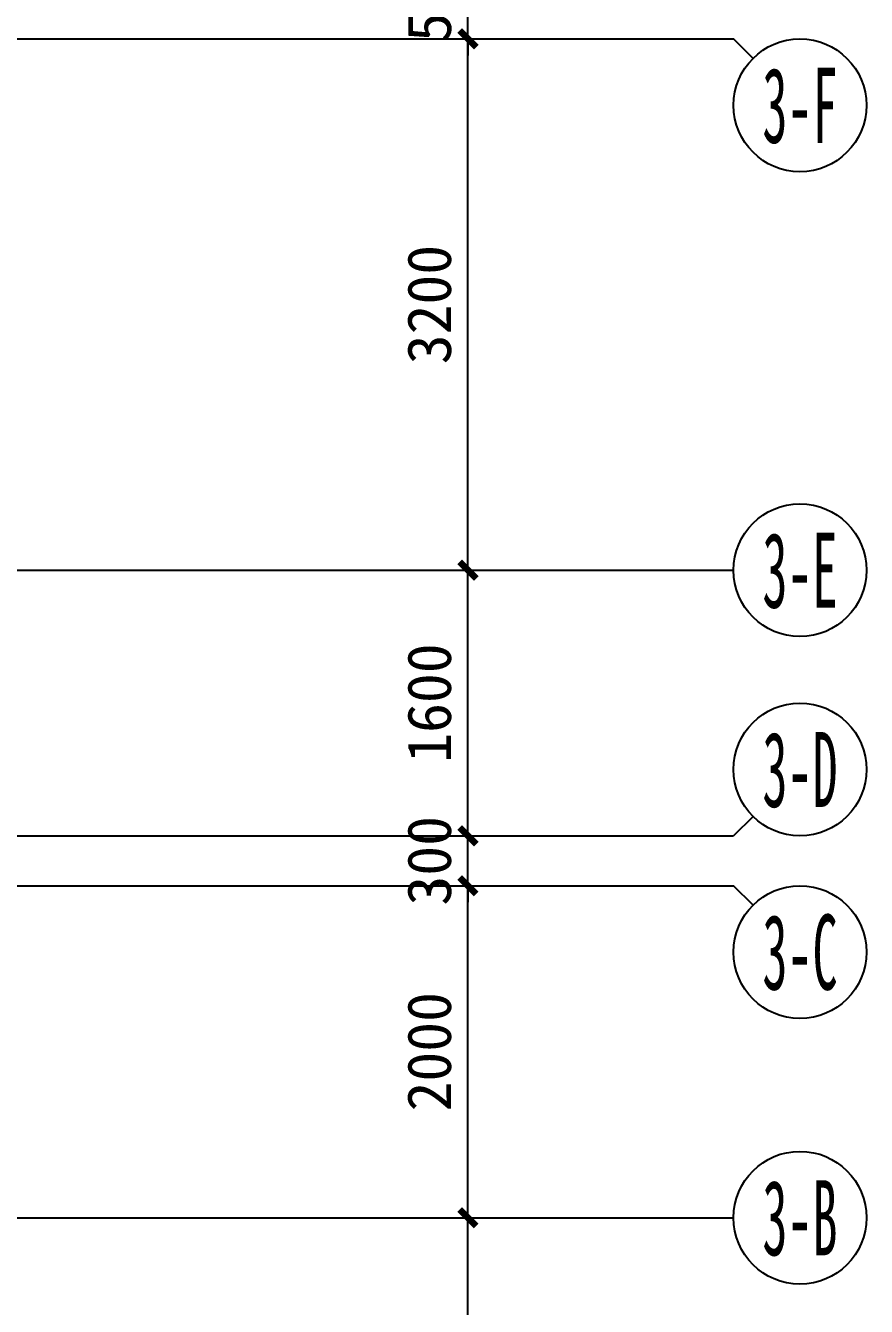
# Model space of a CAD drawing. Extents: x -3200781797 to -8106663, y 494714 to 1244925.
# Drawn here: x -8128677 to -8123612, y 687367 to 695081 of the extents above; entities that cross this region are included whole.
import ezdxf
from ezdxf.enums import TextEntityAlignment as Align

# ---------------------------------------------------------------- set-up
doc = ezdxf.new("R2010")
doc.units = 0
doc.header["$LTSCALE"] = 1000
doc.header["$MEASUREMENT"] = 0
doc.linetypes.add('3#-轴线$0$DOTE', pattern=[2.4200000000000004, 2, -0.2, 0.02, -0.2])
doc.linetypes.add('DASH', pattern=[0.35, 0.25, -0.1])
doc.layers.get('Defpoints').update_dxf_attribs({"color": 30, "linetype": 'DASH'})
for name, color, linetype in [('3#-轴线$0$3#-轴号$0$A-ANNO-AXIS-CIRC', 3, 'Continuous'), ('3#-轴线$0$3#-轴号$0$A-ANNO-AXIS-TEXT', 7, 'Continuous'), ('3#-轴线$0$3#-轴号$0$A-ANNO-DIMS', 3, 'Continuous'), ('3#-轴线$0$A-ANNO-DOTE', 10, '3#-轴线$0$DOTE'), ('3#-轴线$0$AXIS_TEXT', 7, 'Continuous')]:
    doc.layers.add(name, color=color, linetype=linetype)
doc.styles.add('3#-轴线$0$3#-轴号$0$_TCH_AXIS', font='')
doc.styles.add('3#-轴线$0$3#-轴号$0$_TCH_DIM_T3', font='')
doc.styles.add('3#-轴线$0$COMPLEX', font='COMPLEX')
doc.styles.get('3#-轴线$0$3#-轴号$0$_TCH_AXIS').set_extended_font_data('SimSun')
doc.styles.get('3#-轴线$0$3#-轴号$0$_TCH_DIM_T3').set_extended_font_data('SimSun')
doc.dimstyles.new('3#-轴线$0$3#-轴号$0$_TCH_ARCH&&100', dxfattribs={"dimtxt": 264.3459915611814, "dimasz": 100, "dimexe": 250, "dimexo": 300, "dimgap": 100, "dimtad": 1, "dimdec": 0, "dimzin": 0, "dimdsep": 46, "dimtxsty": '3#-轴线$0$3#-轴号$0$_TCH_DIM_T3', "dimblk": '3#-轴线$0$3#-轴号$0$_ArchTick', "dimcen": 0.09, "dimclrt": 7, "dimazin": 2, "dimtfac": 1, "dimtdec": 0, "dimtix": 1, "dimtmove": 2, "dimatfit": 3, "dimfxl": 100, "dimtolj": 1, "dimtzin": 0, "dimarcsym": 0})

# ---------------------------------------------------------------- blocks, each defined once
blk = doc.blocks.new('3#-轴线$0$_AXISO')
blk.add_circle((0, 0), 0.5)
at = {"layer": '3#-轴线$0$AXIS_TEXT', "style": '3#-轴线$0$COMPLEX', "width": 1.041666666666667}
blk.add_attdef('A', text='', height=0.56, dxfattribs=at).set_placement((-0.25, -0.28), (0.25, -0.28), align=Align.FIT)
blk = doc.blocks.new('3#-轴线$0$3#-轴号$0$_ArchTick')
at = {"color": 0, "linetype": 'ByBlock', "const_width": 0.4}
blk.add_lwpolyline([(-0.5, -0.5), (0.5, 0.5)], dxfattribs=at)
blk = doc.blocks.new('*D2040')
at = {"layer": '3#-轴线$0$3#-轴号$0$A-ANNO-DIMS', "color": 0, "lineweight": -2, "transparency": 16777216}
for p, q in [((44187.98710562965, -7100.000000000004), (44937.98710562965, -7100.000000000004)), ((44687.98710562965, -11100), (44687.98710562965, -7100.000000000004)), ((44187.98710562965, -11100), (44937.98710562965, -11100))]:
    blk.add_line(p, q, dxfattribs=at)
at = {"layer": 'Defpoints', "color": 0, "transparency": 16777216}
for p in [(43887.98710562965, -7100.000000000004), (44687.98710562965, -7100.000000000004), (43887.98710562965, -11100)]:
    blk.add_point(p, dxfattribs=at)
at = {"layer": '3#-轴线$0$3#-轴号$0$A-ANNO-DIMS', "color": 0, "lineweight": -2, "transparency": 16777216, "xscale": 100, "yscale": 100, "zscale": 100}
for p, rotation in [((44687.98710562965, -7100.000000000004), 90), ((44687.98710562965, -11100), 270)]:
    blk.add_blockref('3#-轴线$0$3#-轴号$0$_ArchTick', p, dxfattribs=dict(at, rotation=rotation))
at = {"layer": '3#-轴线$0$3#-轴号$0$A-ANNO-DIMS', "color": 7, "transparency": 16777216, "insert": (44455.81410984906, -9100.000000000013), "char_height": 264.3459915611814, "attachment_point": 5, "rotation": 90, "style": '3#-轴线$0$3#-轴号$0$_TCH_DIM_T3'}
blk.add_mtext('\\A1;4000', dxfattribs=at)
blk = doc.blocks.new('*D2041')
at = {"layer": '3#-轴线$0$3#-轴号$0$A-ANNO-DIMS', "color": 0, "lineweight": -2, "transparency": 16777216}
for p, q in [((44187.98710562965, -5100.000000000002), (44937.98710562965, -5100.000000000002)), ((44687.98710562965, -7100.000000000004), (44687.98710562965, -5100.000000000002)), ((44187.98710562965, -7100.000000000004), (44937.98710562965, -7100.000000000004))]:
    blk.add_line(p, q, dxfattribs=at)
at = {"layer": 'Defpoints', "color": 0, "transparency": 16777216}
for p in [(43887.98710562965, -5100.000000000002), (44687.98710562965, -5100.000000000002), (43887.98710562965, -7100.000000000004)]:
    blk.add_point(p, dxfattribs=at)
at = {"layer": '3#-轴线$0$3#-轴号$0$A-ANNO-DIMS', "color": 0, "lineweight": -2, "transparency": 16777216, "xscale": 100, "yscale": 100, "zscale": 100}
for p, rotation in [((44687.98710562965, -5100.000000000002), 90), ((44687.98710562965, -7100.000000000004), 270)]:
    blk.add_blockref('3#-轴线$0$3#-轴号$0$_ArchTick', p, dxfattribs=dict(at, rotation=rotation))
at = {"layer": '3#-轴线$0$3#-轴号$0$A-ANNO-DIMS', "color": 7, "transparency": 16777216, "insert": (44455.81410984906, -6100.000000000014), "char_height": 264.3459915611814, "attachment_point": 5, "rotation": 90, "style": '3#-轴线$0$3#-轴号$0$_TCH_DIM_T3'}
blk.add_mtext('\\A1;2000', dxfattribs=at)
blk = doc.blocks.new('*D2042')
at = {"layer": '3#-轴线$0$3#-轴号$0$A-ANNO-DIMS', "color": 0, "lineweight": -2, "transparency": 16777216}
for p, q in [((44687.98710562965, -4800.000000000002), (44687.98710562965, -4700.000000000002)), ((44187.98710562965, -4800.000000000002), (44937.98710562965, -4800.000000000002)), ((44687.98710562965, -5100.000000000002), (44687.98710562965, -4800.000000000002)), ((44187.98710562965, -5100.000000000002), (44937.98710562965, -5100.000000000002)), ((44687.98710562965, -5100.000000000002), (44687.98710562965, -5200.000000000002))]:
    blk.add_line(p, q, dxfattribs=at)
at = {"layer": 'Defpoints', "color": 0, "transparency": 16777216}
for p in [(43887.98710562965, -4800.000000000002), (44687.98710562965, -4800.000000000002), (43887.98710562965, -5100.000000000002)]:
    blk.add_point(p, dxfattribs=at)
at = {"layer": '3#-轴线$0$3#-轴号$0$A-ANNO-DIMS', "color": 0, "lineweight": -2, "transparency": 16777216, "xscale": 100, "yscale": 100, "zscale": 100}
for p, rotation in [((44687.98710562965, -4800.000000000002), 270), ((44687.98710562965, -5100.000000000002), 90)]:
    blk.add_blockref('3#-轴线$0$3#-轴号$0$_ArchTick', p, dxfattribs=dict(at, rotation=rotation))
at = {"layer": '3#-轴线$0$3#-轴号$0$A-ANNO-DIMS', "color": 7, "transparency": 16777216, "insert": (44455.81410984906, -4950.000000000014), "char_height": 264.3459915611814, "attachment_point": 5, "rotation": 90, "style": '3#-轴线$0$3#-轴号$0$_TCH_DIM_T3'}
blk.add_mtext('\\A1;300', dxfattribs=at)
blk = doc.blocks.new('*D2043')
at = {"layer": '3#-轴线$0$3#-轴号$0$A-ANNO-DIMS', "color": 0, "lineweight": -2, "transparency": 16777216}
for p, q in [((44187.98710562965, -3200.000000000001), (44937.98710562965, -3200.000000000001)), ((44687.98710562965, -4800.000000000002), (44687.98710562965, -3200.000000000001)), ((44187.98710562965, -4800.000000000002), (44937.98710562965, -4800.000000000002))]:
    blk.add_line(p, q, dxfattribs=at)
at = {"layer": 'Defpoints', "color": 0, "transparency": 16777216}
for p in [(43887.98710562965, -3200.000000000002), (44687.98710562965, -3200.000000000001), (43887.98710562965, -4800.000000000002)]:
    blk.add_point(p, dxfattribs=at)
at = {"layer": '3#-轴线$0$3#-轴号$0$A-ANNO-DIMS', "color": 0, "lineweight": -2, "transparency": 16777216, "xscale": 100, "yscale": 100, "zscale": 100}
for p, rotation in [((44687.98710562965, -3200.000000000001), 90), ((44687.98710562965, -4800.000000000002), 270)]:
    blk.add_blockref('3#-轴线$0$3#-轴号$0$_ArchTick', p, dxfattribs=dict(at, rotation=rotation))
at = {"layer": '3#-轴线$0$3#-轴号$0$A-ANNO-DIMS', "color": 7, "transparency": 16777216, "insert": (44455.81410984906, -4000.000000000014), "char_height": 264.3459915611814, "attachment_point": 5, "rotation": 90, "style": '3#-轴线$0$3#-轴号$0$_TCH_DIM_T3'}
blk.add_mtext('\\A1;1600', dxfattribs=at)
blk = doc.blocks.new('*D2044')
at = {"layer": '3#-轴线$0$3#-轴号$0$A-ANNO-DIMS', "color": 0, "lineweight": -2, "transparency": 16777216}
for p, q in [((44187.98710562965, 4.824367949029897e-14), (44937.98710562965, 1.688528782160464e-13)), ((44687.98710562965, -3200.000000000001), (44687.98710562965, 1.286498119741306e-13)), ((44187.98710562965, -3200.000000000001), (44937.98710562965, -3200.000000000001))]:
    blk.add_line(p, q, dxfattribs=at)
at = {"layer": 'Defpoints', "color": 0, "transparency": 16777216}
for p in [(43887.98710562965, 0), (44687.98710562965, 1.286498119741306e-13), (43887.98710562965, -3200.000000000002)]:
    blk.add_point(p, dxfattribs=at)
at = {"layer": '3#-轴线$0$3#-轴号$0$A-ANNO-DIMS', "color": 0, "lineweight": -2, "transparency": 16777216, "xscale": 100, "yscale": 100, "zscale": 100}
for p, rotation in [((44687.98710562965, 1.286498119741306e-13), 90), ((44687.98710562965, -3200.000000000001), 270)]:
    blk.add_blockref('3#-轴线$0$3#-轴号$0$_ArchTick', p, dxfattribs=dict(at, rotation=rotation))
at = {"layer": '3#-轴线$0$3#-轴号$0$A-ANNO-DIMS', "color": 7, "transparency": 16777216, "insert": (44455.81410984906, -1600.000000000013), "char_height": 264.3459915611814, "attachment_point": 5, "rotation": 90, "style": '3#-轴线$0$3#-轴号$0$_TCH_DIM_T3'}
blk.add_mtext('\\A1;3200', dxfattribs=at)
blk = doc.blocks.new('*D2045')
at = {"layer": '3#-轴线$0$3#-轴号$0$A-ANNO-DIMS', "color": 0, "lineweight": -2, "transparency": 16777216}
for p, q in [((44687.98710562965, 500.0000000000004), (44687.98710562965, 600.0000000000003)), ((44187.98710562965, 500.0000000000003), (44937.98710562965, 500.0000000000005)), ((44687.98710562965, 1.286498119741306e-13), (44687.98710562965, 500.0000000000004)), ((44187.98710562965, 4.824367949029897e-14), (44937.98710562965, 1.688528782160464e-13)), ((44687.98710562965, 1.286498119741306e-13), (44687.98710562965, -99.9999999999999))]:
    blk.add_line(p, q, dxfattribs=at)
at = {"layer": 'Defpoints', "color": 0, "transparency": 16777216}
for p in [(43887.98710562965, 500.0000000000002), (44687.98710562965, 500.0000000000004), (43887.98710562965, 0)]:
    blk.add_point(p, dxfattribs=at)
at = {"layer": '3#-轴线$0$3#-轴号$0$A-ANNO-DIMS', "color": 0, "lineweight": -2, "transparency": 16777216, "xscale": 100, "yscale": 100, "zscale": 100}
for p, rotation in [((44687.98710562965, 500.0000000000004), 270), ((44687.98710562965, 1.286498119741306e-13), 90)]:
    blk.add_blockref('3#-轴线$0$3#-轴号$0$_ArchTick', p, dxfattribs=dict(at, rotation=rotation))
at = {"layer": '3#-轴线$0$3#-轴号$0$A-ANNO-DIMS', "color": 7, "transparency": 16777216, "insert": (44455.81410984906, 249.9999999999876), "char_height": 264.3459915611814, "attachment_point": 5, "rotation": 90, "style": '3#-轴线$0$3#-轴号$0$_TCH_DIM_T3'}
blk.add_mtext('\\A1;500', dxfattribs=at)
blk = doc.blocks.new('3#-轴线$0$3#-轴号')
at = {"layer": '3#-轴线$0$3#-轴号$0$A-ANNO-AXIS-CIRC'}
for p, q in [((42287.98710562964, 0), (46287.98710562964, -9.797174393178826e-13)), ((46405.14439315502, -117.1572875253817), (46287.98710562964, -9.797174393178826e-13)), ((42287.98710562964, -3200), (46287.98710562964, -3200.000000000001)), ((46405.14439315502, -4682.842712474619), (46287.98710562964, -4800.000000000001)), ((42287.98710562964, -4800), (46287.98710562964, -4800.000000000001)), ((42287.98710562964, -5100), (46287.98710562964, -5100.000000000001)), ((46405.14439315502, -5217.157287525381), (46287.98710562964, -5100.000000000001)), ((42287.98710562964, -7100), (46287.98710562964, -7100.000000000001))]:
    blk.add_line(p, q, dxfattribs=at)
ref = blk.add_blockref('3#-轴线$0$_AXISO', (46687.98710562964, -400.0000000000011), dxfattribs=dict(at, xscale=800, yscale=800, zscale=800))
ref.add_attrib('A', '3-F', dxfattribs={"layer": '3#-轴线$0$3#-轴号$0$A-ANNO-AXIS-TEXT', "height": 452.5483399593904, "style": '3#-轴线$0$3#-轴号$0$_TCH_AXIS', "width": 0.4661458333333371}).set_placement((46461.71293564994, -626.2741699796962), (46914.26127560934, -626.2741699796962), align=Align.FIT)
ref = blk.add_blockref('3#-轴线$0$_AXISO', (46687.98710562964, -3200.000000000001), dxfattribs=dict(at, xscale=800, yscale=800, zscale=800))
ref.add_attrib('A', '3-E', dxfattribs={"layer": '3#-轴线$0$3#-轴号$0$A-ANNO-AXIS-TEXT', "height": 452.5483399593904, "style": '3#-轴线$0$3#-轴号$0$_TCH_AXIS', "width": 0.4661458333333371}).set_placement((46461.71293564994, -3426.274169979696), (46914.26127560934, -3426.274169979696), align=Align.FIT)
ref = blk.add_blockref('3#-轴线$0$_AXISO', (46687.98710562964, -4400.000000000001), dxfattribs=dict(at, xscale=800, yscale=800, zscale=800))
ref.add_attrib('A', '3-D', dxfattribs={"layer": '3#-轴线$0$3#-轴号$0$A-ANNO-AXIS-TEXT', "height": 452.5483399593904, "style": '3#-轴线$0$3#-轴号$0$_TCH_AXIS', "width": 0.4661458333333371}).set_placement((46461.71293564994, -4626.274169979696), (46914.26127560934, -4626.274169979696), align=Align.FIT)
ref = blk.add_blockref('3#-轴线$0$_AXISO', (46687.98710562964, -5500.000000000001), dxfattribs=dict(at, xscale=800, yscale=800, zscale=800))
ref.add_attrib('A', '3-C', dxfattribs={"layer": '3#-轴线$0$3#-轴号$0$A-ANNO-AXIS-TEXT', "height": 452.5483399593904, "style": '3#-轴线$0$3#-轴号$0$_TCH_AXIS', "width": 0.4661458333333371}).set_placement((46461.71293564994, -5726.274169979696), (46914.26127560934, -5726.274169979696), align=Align.FIT)
ref = blk.add_blockref('3#-轴线$0$_AXISO', (46687.98710562964, -7100.000000000001), dxfattribs=dict(at, xscale=800, yscale=800, zscale=800))
ref.add_attrib('A', '3-B', dxfattribs={"layer": '3#-轴线$0$3#-轴号$0$A-ANNO-AXIS-TEXT', "height": 452.5483399593904, "style": '3#-轴线$0$3#-轴号$0$_TCH_AXIS', "width": 0.4661458333333371}).set_placement((46461.71293564994, -7326.274169979696), (46914.26127560934, -7326.274169979696), align=Align.FIT)
at = {"layer": '3#-轴线$0$3#-轴号$0$A-ANNO-DIMS'}
for p1, p2, distance, picture, middle in [((43887.98710562964, 0), (43887.98710562964, 500), -800.0000000000072, '*D2045', (44455.81410984906, 249.9999999999876)), ((43887.98710562964, -3200), (43887.98710562964, 0), -800.0000000000073, '*D2044', (44455.81410984906, -1600.000000000013)), ((43887.98710562964, -4800), (43887.98710562964, -3200), -800.0000000000073, '*D2043', (44455.81410984906, -4000.000000000014)), ((43887.98710562964, -5100), (43887.98710562964, -4800), -800.0000000000073, '*D2042', (44455.81410984906, -4950.000000000014)), ((43887.98710562964, -7100), (43887.98710562964, -5100), -800.0000000000072, '*D2041', (44455.81410984906, -6100.000000000014)), ((43887.98710562964, -11100), (43887.98710562964, -7100), -800.0000000000072, '*D2040', (44455.81410984906, -9100.000000000013))]:
    dim = blk.add_aligned_dim(p1=p1, p2=p2, distance=distance, dimstyle='3#-轴线$0$3#-轴号$0$_TCH_ARCH&&100', dxfattribs=at)
    dim.commit()
    dim.dimension.update_dxf_attribs({"geometry": picture, "text_midpoint": middle})
blk = doc.blocks.new('3#-轴线')
at = {"layer": '3#-轴线$0$A-ANNO-DOTE'}
for points in [[(-3000, 0), (44800, 0)], [(-3000, -3200), (44800, -3200)], [(-3000, -4800), (44800, -4800)], [(-3000, -5100), (44800, -5100)], [(-3000, -7100), (44800, -7100)]]:
    blk.add_lwpolyline(points, dxfattribs=at)
blk.add_blockref('3#-轴线$0$3#-轴号', (0, 0))

msp = doc.modelspace()

# ---------------------------------------------------------------- block references
msp.add_blockref('3#-轴线', (-8170700.435511587, 695000.6301960945))

doc.saveas('drawing.dxf')
